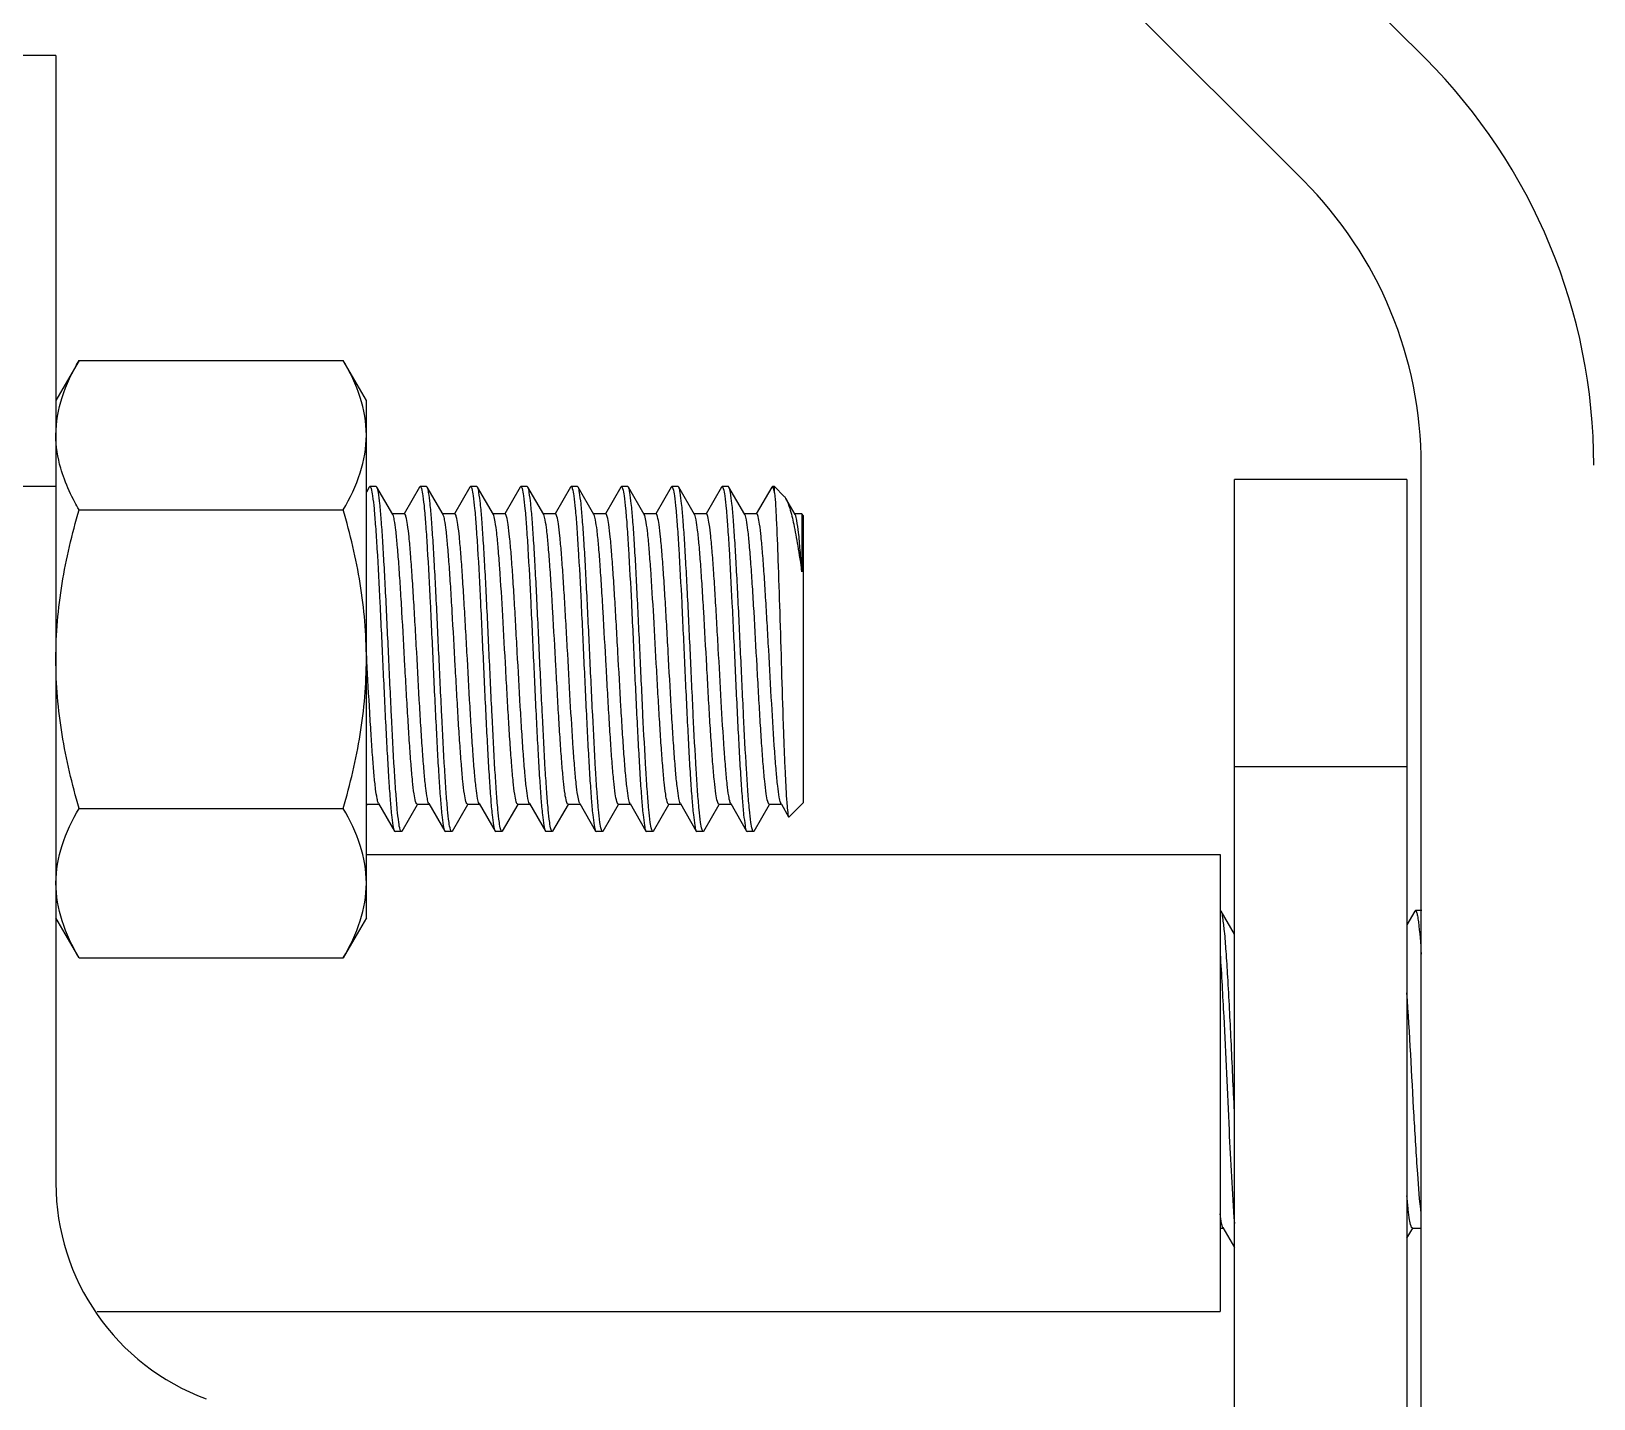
# Model space of a CAD drawing. Extents: x 27938 to 650306, y -92720 to 1524912.
# Drawn here: x 319955 to 320586, y 805428 to 805981 of the extents above; entities that cross this region are included whole.
import ezdxf

# ---------------------------------------------------------------- set-up
doc = ezdxf.new("R2010")
doc.units = 0
doc.header["$LTSCALE"] = 1000
doc.header["$MEASUREMENT"] = 0

msp = doc.modelspace()

# ---------------------------------------------------------------- linework, layer by layer
at = {"linetype": 'Continuous'}
for p, q in [((320221.87, 806265.75), (320518.08, 805969.55)), ((320468.79, 805920.26), (320172.58, 806216.47)), ((319964.66, 805970.8), (319894.97, 805970.8)), ((319964.66, 805970.8), (319964.66, 805515.11)), ((319974, 805847.55), (319964.66, 805831.38)), ((319974, 805847.55), (320080.78, 805847.55)), ((320090.12, 805831.38), (320080.78, 805847.55)), ((320090.12, 805622.34), (320090.12, 805831.38)), ((320516.42, 805311.59), (320516.42, 805805.27)), ((319964.66, 805796.56), (319894.97, 805796.56)), ((320091.3, 805796.34), (320090.12, 805794.29)), ((320091.3, 805796.34), (320091.56, 805796.56)), ((320094.1, 805796.56), (320091.56, 805796.56)), ((320094.1, 805796.56), (320091.56, 805796.56)), ((320091.56, 805796.56), (320091.6, 805796.55)), ((320094.36, 805796.34), (320094.1, 805796.56)), ((320100.78, 805785.26), (320094.36, 805796.34)), ((320111.63, 805796.34), (320105.4, 805785.59)), ((320111.63, 805796.34), (320111.89, 805796.56)), ((320114.43, 805796.56), (320111.89, 805796.56)), ((320114.43, 805796.56), (320111.89, 805796.56)), ((320111.89, 805796.56), (320111.93, 805796.55)), ((320114.69, 805796.34), (320114.43, 805796.56)), ((320121.11, 805785.26), (320114.69, 805796.34)), ((320131.96, 805796.34), (320125.73, 805785.59)), ((320131.96, 805796.34), (320132.22, 805796.56)), ((320134.76, 805796.56), (320132.22, 805796.56)), ((320134.76, 805796.56), (320132.22, 805796.56)), ((320132.22, 805796.56), (320132.26, 805796.55)), ((320135.02, 805796.34), (320134.76, 805796.56)), ((320141.44, 805785.26), (320135.02, 805796.34)), ((320152.29, 805796.34), (320146.06, 805785.59)), ((320152.29, 805796.34), (320152.55, 805796.56)), ((320155.09, 805796.56), (320152.55, 805796.56)), ((320155.09, 805796.56), (320152.55, 805796.56)), ((320152.55, 805796.56), (320152.59, 805796.55)), ((320155.35, 805796.34), (320155.09, 805796.56)), ((320161.77, 805785.26), (320155.35, 805796.34)), ((320172.62, 805796.34), (320166.39, 805785.59)), ((320172.62, 805796.34), (320172.88, 805796.56)), ((320175.42, 805796.56), (320172.88, 805796.56)), ((320175.42, 805796.56), (320172.88, 805796.56)), ((320172.88, 805796.56), (320172.91, 805796.55)), ((320175.68, 805796.34), (320175.42, 805796.56)), ((320182.1, 805785.26), (320175.68, 805796.34)), ((320192.94, 805796.34), (320186.72, 805785.59)), ((320192.94, 805796.34), (320193.2, 805796.56)), ((320195.74, 805796.56), (320193.2, 805796.56)), ((320195.74, 805796.56), (320193.2, 805796.56)), ((320193.2, 805796.56), (320193.24, 805796.55)), ((320196, 805796.34), (320195.74, 805796.56)), ((320202.42, 805785.26), (320196, 805796.34)), ((320213.27, 805796.34), (320207.04, 805785.59)), ((320213.27, 805796.34), (320213.53, 805796.56)), ((320216.07, 805796.56), (320213.53, 805796.56)), ((320216.07, 805796.56), (320213.53, 805796.56)), ((320213.53, 805796.56), (320213.57, 805796.55)), ((320216.33, 805796.34), (320216.07, 805796.56)), ((320222.75, 805785.26), (320216.33, 805796.34)), ((320233.6, 805796.34), (320227.37, 805785.59)), ((320233.6, 805796.34), (320233.86, 805796.56)), ((320236.4, 805796.56), (320233.86, 805796.56)), ((320236.4, 805796.56), (320233.86, 805796.56)), ((320233.86, 805796.56), (320233.9, 805796.55)), ((320236.66, 805796.34), (320236.4, 805796.56)), ((320243.08, 805785.26), (320236.66, 805796.34)), ((320253.93, 805796.34), (320247.7, 805785.59)), ((320254.19, 805796.56), (320253.93, 805796.34)), ((320255.06, 805796.56), (320254.19, 805796.56)), ((320259, 805792.62), (320255.06, 805796.56)), ((320255.06, 805794.01), (320255.06, 805796.56)), ((320440.92, 805042.46), (320440.92, 805799.46)), ((320510.62, 805799.46), (320440.92, 805799.46)), ((320510.62, 805799.46), (320510.62, 804730.79)), ((320263.41, 805785.26), (320259.66, 805791.73)), ((319974, 805787.21), (320080.78, 805787.21)), ((320105.52, 805785.52), (320100.63, 805785.52)), ((320125.85, 805785.52), (320120.96, 805785.52)), ((320146.18, 805785.52), (320141.29, 805785.52)), ((320141.59, 805784.93), (320141.44, 805785.26)), ((320166.5, 805785.52), (320161.61, 805785.52)), ((320186.83, 805785.52), (320181.94, 805785.52)), ((320207.16, 805785.52), (320202.27, 805785.52)), ((320202.61, 805784.83), (320202.42, 805785.26)), ((320227.49, 805785.52), (320222.6, 805785.52)), ((320247.82, 805785.52), (320242.93, 805785.52)), ((320266.1, 805785.52), (320263.25, 805785.52)), ((320266.68, 805784.94), (320266.1, 805785.52)), ((320266.1, 805785.52), (320266.1, 805762.06)), ((320266.68, 805784.94), (320266.68, 805668.78)), ((320090.27, 805726.87), (320090.12, 805729.7)), ((320090.31, 805726.14), (320090.27, 805726.87)), ((320510.62, 805683.3), (320440.92, 805683.3)), ((319974, 805666.52), (320080.78, 805666.52)), ((320090.12, 805667.6), (320090.43, 805668.14)), ((320090.31, 805668.2), (320095.2, 805668.2)), ((320095.05, 805668.47), (320101.47, 805657.39)), ((320104.53, 805657.39), (320110.75, 805668.14)), ((320110.64, 805668.2), (320115.53, 805668.2)), ((320115.38, 805668.47), (320121.8, 805657.39)), ((320124.86, 805657.39), (320131.08, 805668.14)), ((320130.97, 805668.2), (320135.86, 805668.2)), ((320135.7, 805668.47), (320142.12, 805657.39)), ((320145.18, 805657.39), (320151.41, 805668.14)), ((320151.3, 805668.2), (320156.19, 805668.2)), ((320156.03, 805668.47), (320162.45, 805657.39)), ((320165.51, 805657.39), (320171.74, 805668.14)), ((320171.62, 805668.2), (320176.51, 805668.2)), ((320176.36, 805668.47), (320182.78, 805657.39)), ((320185.84, 805657.39), (320192.07, 805668.14)), ((320191.95, 805668.2), (320196.84, 805668.2)), ((320196.69, 805668.47), (320203.11, 805657.39)), ((320206.17, 805657.39), (320212.39, 805668.14)), ((320212.28, 805668.2), (320217.17, 805668.2)), ((320217.02, 805668.47), (320223.44, 805657.39)), ((320226.5, 805657.39), (320232.72, 805668.14)), ((320232.61, 805668.2), (320237.5, 805668.2)), ((320237.34, 805668.47), (320237.16, 805668.88)), ((320237.34, 805668.47), (320243.76, 805657.39)), ((320246.82, 805657.39), (320253.05, 805668.14)), ((320252.94, 805668.2), (320257.83, 805668.2)), ((320257.67, 805668.47), (320257.57, 805668.67)), ((320257.67, 805668.47), (320257.83, 805668.2)), ((320257.83, 805668.2), (320260.77, 805663.12)), ((320266.68, 805668.78), (320260.95, 805663.06)), ((320101.47, 805657.39), (320101.73, 805657.17)), ((320104.27, 805657.17), (320101.73, 805657.17)), ((320104.27, 805657.17), (320101.73, 805657.17)), ((320104.27, 805657.17), (320104.23, 805657.17)), ((320104.53, 805657.39), (320104.27, 805657.17)), ((320121.8, 805657.39), (320122.06, 805657.17)), ((320124.6, 805657.17), (320122.06, 805657.17)), ((320124.6, 805657.17), (320122.06, 805657.17)), ((320124.6, 805657.17), (320124.56, 805657.17)), ((320124.86, 805657.39), (320124.6, 805657.17)), ((320142.12, 805657.39), (320142.38, 805657.17)), ((320144.92, 805657.17), (320142.38, 805657.17)), ((320144.92, 805657.17), (320142.38, 805657.17)), ((320144.92, 805657.17), (320144.89, 805657.17)), ((320145.18, 805657.39), (320144.92, 805657.17)), ((320162.45, 805657.39), (320162.71, 805657.17)), ((320165.25, 805657.17), (320162.71, 805657.17)), ((320165.25, 805657.17), (320162.71, 805657.17)), ((320165.25, 805657.17), (320165.21, 805657.17)), ((320165.51, 805657.39), (320165.25, 805657.17)), ((320182.78, 805657.39), (320183.04, 805657.17)), ((320185.58, 805657.17), (320183.04, 805657.17)), ((320185.58, 805657.17), (320183.04, 805657.17)), ((320185.58, 805657.17), (320185.54, 805657.17)), ((320185.84, 805657.39), (320185.58, 805657.17)), ((320203.11, 805657.39), (320203.37, 805657.17)), ((320205.91, 805657.17), (320203.37, 805657.17)), ((320205.91, 805657.17), (320203.37, 805657.17)), ((320205.91, 805657.17), (320205.87, 805657.17)), ((320206.17, 805657.39), (320205.91, 805657.17)), ((320223.44, 805657.39), (320223.7, 805657.17)), ((320226.24, 805657.17), (320223.7, 805657.17)), ((320226.24, 805657.17), (320223.7, 805657.17)), ((320226.24, 805657.17), (320226.2, 805657.17)), ((320226.5, 805657.39), (320226.24, 805657.17)), ((320243.76, 805657.39), (320244.02, 805657.17)), ((320246.56, 805657.17), (320244.02, 805657.17)), ((320246.56, 805657.17), (320244.02, 805657.17)), ((320246.56, 805657.17), (320246.53, 805657.17)), ((320246.82, 805657.39), (320246.56, 805657.17)), ((320260.77, 805663.12), (320260.95, 805663.06)), ((320090.12, 805647.87), (320435.11, 805647.87)), ((320435.11, 805647.87), (320435.11, 805463.18)), ((319974, 805606.17), (319964.66, 805622.34)), ((320090.12, 805622.34), (320080.78, 805606.17)), ((320435.57, 805625), (320435.31, 805625.22)), ((320440.92, 805615.76), (320435.57, 805625)), ((320513.82, 805625), (320510.62, 805619.48)), ((320513.82, 805625), (320514.08, 805625.22)), ((320516.62, 805625.22), (320514.08, 805625.22)), ((320516.62, 805625.22), (320514.08, 805625.22)), ((319974, 805606.17), (320080.78, 805606.17)), ((320435.11, 805496.87), (320436.56, 805496.87)), ((320436.25, 805497.13), (320440.92, 805489.07)), ((320510.62, 805492.79), (320512.98, 805496.87)), ((320512.82, 805496.87), (320516.42, 805496.87)), ((319981.35, 805463.18), (320435.11, 805463.18))]:
    msp.add_line(p, q, dxfattribs=at)
for centre, radius, start, end in [((320353.8, 805805.27), 232.32, 0, 45), ((320353.8, 805805.27), 162.62, 0, 45), ((320057.59, 805515.11), 162.62, 180, 249.68249), ((320057.59, 805515.11), 92.93, 180, 249.68249)]:
    msp.add_arc(centre, radius, start, end, dxfattribs=at)
for points, knots in [([(319964.66, 805817.38), (319964.66, 805822.53), (319966.59, 805833.19), (319971.27, 805842.82), (319974, 805847.55)], [0, 0, 0, 0, 0.485069, 1, 1, 1, 1]), ([(320090.12, 805817.38), (320090.12, 805822.53), (320088.19, 805833.19), (320083.52, 805842.82), (320080.78, 805847.55)], [0, 0, 0, 0, 0.485069, 1, 1, 1, 1]), ([(319968.07, 805799.59), (319967.53, 805801.04), (319965.61, 805806.78), (319964.66, 805812.87), (319964.66, 805817.38)], [0, 0, 0, 0, 0.255881, 1, 1, 1, 1]), ([(320080.78, 805787.21), (320083.52, 805791.94), (320088.19, 805801.57), (320090.12, 805812.23), (320090.12, 805817.38)], [0, 0, 0, 0, 0.514931, 1, 1, 1, 1]), ([(319974, 805787.21), (319973.41, 805788.22), (319971.19, 805792.22), (319969.26, 805796.39), (319968.07, 805799.59)], [0, 0, 0, 0, 0.255395, 1, 1, 1, 1]), ([(320091.6, 805796.55), (320091.64, 805796.54), (320091.89, 805796.36), (320091.96, 805796.05), (320092.04, 805795.81)], [0, 0, 0, 0, 0.14607, 1, 1, 1, 1]), ([(320103.8, 805657.91), (320103.49, 805658.87), (320103.09, 805661.61), (320102.52, 805666.71), (320101.97, 805673.82), (320101.14, 805686.52), (320100.19, 805705.17), (320099.09, 805729.05), (320098.14, 805749.34), (320097.34, 805764.61), (320096.78, 805774.44), (320096.19, 805782.68), (320095.68, 805789.12), (320095.06, 805793.42), (320094.74, 805795.69), (320094.36, 805796.33)], [0, 0, 0, 0, 0.02187, 0.059297, 0.111154, 0.175764, 0.334422, 0.514507, 0.692435, 0.773208, 0.844889, 0.905123, 0.951944, 0.983855, 1, 1, 1, 1]), ([(320111.93, 805796.55), (320111.97, 805796.54), (320112.21, 805796.36), (320112.29, 805796.06), (320112.36, 805795.82)], [0, 0, 0, 0, 0.146483, 1, 1, 1, 1]), ([(320124.12, 805657.91), (320123.82, 805658.88), (320123.42, 805661.61), (320122.85, 805666.72), (320122.3, 805673.83), (320121.47, 805686.53), (320120.52, 805705.18), (320119.41, 805729.06), (320118.47, 805749.34), (320117.67, 805764.61), (320117.1, 805774.44), (320116.52, 805782.68), (320116, 805789.12), (320115.39, 805793.42), (320115.07, 805795.69), (320114.69, 805796.33)], [0, 0, 0, 0, 0.02189, 0.059333, 0.111204, 0.175825, 0.334482, 0.514553, 0.692464, 0.773225, 0.844897, 0.905128, 0.951947, 0.983856, 1, 1, 1, 1]), ([(320132.26, 805796.55), (320132.3, 805796.54), (320132.53, 805796.37), (320132.61, 805796.07), (320132.68, 805795.84)], [0, 0, 0, 0, 0.14739, 1, 1, 1, 1]), ([(320144.45, 805657.9), (320144.15, 805658.87), (320143.75, 805661.6), (320143.18, 805666.7), (320142.63, 805673.8), (320141.8, 805686.5), (320140.85, 805705.15), (320139.74, 805729.04), (320138.8, 805749.33), (320138, 805764.6), (320137.43, 805774.43), (320136.85, 805782.68), (320136.33, 805789.12), (320135.72, 805793.41), (320135.39, 805795.69), (320135.02, 805796.33)], [0, 0, 0, 0, 0.021836, 0.059237, 0.111077, 0.175677, 0.334321, 0.514424, 0.692372, 0.773156, 0.844853, 0.905103, 0.951936, 0.983852, 1, 1, 1, 1]), ([(320152.59, 805796.55), (320152.63, 805796.54), (320152.87, 805796.36), (320152.94, 805796.05), (320153.02, 805795.82)], [0, 0, 0, 0, 0.146196, 1, 1, 1, 1]), ([(320164.79, 805657.89), (320164.48, 805658.85), (320164.08, 805661.57), (320163.51, 805666.66), (320162.96, 805673.75), (320162.13, 805686.45), (320161.18, 805705.1), (320160.07, 805728.99), (320159.13, 805749.29), (320158.33, 805764.58), (320157.76, 805774.42), (320157.18, 805782.67), (320156.66, 805789.11), (320156.04, 805793.41), (320155.72, 805795.69), (320155.35, 805796.33)], [0, 0, 0, 0, 0.021728, 0.059039, 0.110811, 0.175364, 0.333989, 0.514137, 0.692171, 0.773007, 0.844751, 0.905041, 0.951904, 0.983842, 1, 1, 1, 1]), ([(320172.91, 805796.55), (320172.96, 805796.54), (320173.2, 805796.36), (320173.27, 805796.05), (320173.35, 805795.81)], [0, 0, 0, 0, 0.146015, 1, 1, 1, 1]), ([(320185.11, 805657.91), (320184.8, 805658.88), (320184.4, 805661.61), (320183.83, 805666.71), (320183.28, 805673.82), (320182.46, 805686.53), (320181.5, 805705.17), (320180.4, 805729.06), (320179.45, 805749.34), (320178.66, 805764.61), (320178.09, 805774.44), (320177.5, 805782.68), (320176.99, 805789.12), (320176.37, 805793.42), (320176.05, 805795.69), (320175.68, 805796.33)], [0, 0, 0, 0, 0.021885, 0.059324, 0.11119, 0.175807, 0.334466, 0.514541, 0.692458, 0.773225, 0.8449, 0.90513, 0.951948, 0.983856, 1, 1, 1, 1]), ([(320193.24, 805796.55), (320193.28, 805796.54), (320193.52, 805796.36), (320193.6, 805796.06), (320193.67, 805795.83)], [0, 0, 0, 0, 0.146759, 1, 1, 1, 1]), ([(320205.44, 805657.91), (320205.13, 805658.87), (320204.73, 805661.61), (320204.16, 805666.71), (320203.61, 805673.82), (320202.78, 805686.52), (320201.83, 805705.17), (320200.72, 805729.06), (320199.78, 805749.34), (320198.98, 805764.61), (320198.42, 805774.44), (320197.83, 805782.68), (320197.32, 805789.12), (320196.7, 805793.42), (320196.38, 805795.69), (320196, 805796.33)], [0, 0, 0, 0, 0.021878, 0.059312, 0.111177, 0.175794, 0.334448, 0.514526, 0.692445, 0.773211, 0.844888, 0.905123, 0.951945, 0.983855, 1, 1, 1, 1]), ([(320213.57, 805796.55), (320213.61, 805796.54), (320213.85, 805796.36), (320213.93, 805796.06), (320214, 805795.83)], [0, 0, 0, 0, 0.146768, 1, 1, 1, 1]), ([(320225.77, 805657.9), (320225.46, 805658.85), (320225.06, 805661.58), (320224.49, 805666.67), (320223.94, 805673.77), (320223.12, 805686.47), (320222.16, 805705.12), (320221.06, 805729.01), (320220.11, 805749.31), (320219.31, 805764.58), (320218.74, 805774.42), (320218.16, 805782.67), (320217.64, 805789.11), (320217.03, 805793.41), (320216.71, 805795.69), (320216.33, 805796.33)], [0, 0, 0, 0, 0.021768, 0.059112, 0.11091, 0.17548, 0.33411, 0.514241, 0.692243, 0.773059, 0.844786, 0.905063, 0.951916, 0.983846, 1, 1, 1, 1]), ([(320233.9, 805796.55), (320233.94, 805796.54), (320234.18, 805796.36), (320234.26, 805796.05), (320234.33, 805795.82)], [0, 0, 0, 0, 0.146155, 1, 1, 1, 1]), ([(320246.1, 805657.9), (320245.79, 805658.85), (320245.39, 805661.58), (320244.82, 805666.67), (320244.27, 805673.77), (320243.44, 805686.47), (320242.49, 805705.12), (320241.38, 805729.01), (320240.44, 805749.31), (320239.64, 805764.58), (320239.07, 805774.42), (320238.49, 805782.67), (320237.97, 805789.11), (320237.36, 805793.41), (320237.03, 805795.69), (320236.66, 805796.33)], [0, 0, 0, 0, 0.021766, 0.059108, 0.110903, 0.175472, 0.334108, 0.51424, 0.692244, 0.773062, 0.844789, 0.905064, 0.951915, 0.983846, 1, 1, 1, 1]), ([(320254.44, 805796.35), (320254.4, 805796.41), (320254.34, 805796.5), (320254.23, 805796.56), (320254.19, 805796.56)], [0, 0, 0, 0, 0.595459, 1, 1, 1, 1]), ([(320255.06, 805794.01), (320255.02, 805794.29), (320254.86, 805795.08), (320254.71, 805795.9), (320254.44, 805796.35)], [0, 0, 0, 0, 0.346578, 1, 1, 1, 1]), ([(320092.04, 805795.81), (320092.34, 805794.85), (320092.74, 805792.11), (320093.31, 805787.01), (320093.86, 805779.9), (320094.69, 805767.19), (320095.64, 805748.55), (320096.75, 805724.67), (320097.69, 805704.38), (320098.49, 805689.11), (320099.06, 805679.28), (320099.64, 805671.04), (320100.16, 805664.61), (320100.77, 805660.31), (320101.09, 805658.04), (320101.47, 805657.39)], [0, 0, 0, 0, 0.021893, 0.059338, 0.11121, 0.175832, 0.33449, 0.514559, 0.692469, 0.77323, 0.844901, 0.90513, 0.951948, 0.983856, 1, 1, 1, 1]), ([(320112.36, 805795.82), (320112.67, 805794.86), (320113.07, 805792.13), (320113.64, 805787.03), (320114.19, 805779.93), (320115.01, 805767.22), (320115.97, 805748.58), (320117.07, 805724.69), (320118.02, 805704.4), (320118.81, 805689.13), (320119.38, 805679.29), (320119.97, 805671.05), (320120.48, 805664.61), (320121.1, 805660.31), (320121.42, 805658.04), (320121.8, 805657.39)], [0, 0, 0, 0, 0.021833, 0.05923, 0.111064, 0.175659, 0.33431, 0.514413, 0.692368, 0.773157, 0.844855, 0.905103, 0.951934, 0.983852, 1, 1, 1, 1]), ([(320132.68, 805795.84), (320132.99, 805794.88), (320133.39, 805792.16), (320133.96, 805787.08), (320134.51, 805779.99), (320135.34, 805767.29), (320136.29, 805748.64), (320137.4, 805724.75), (320138.34, 805704.44), (320139.14, 805689.16), (320139.71, 805679.32), (320140.29, 805671.06), (320140.81, 805664.62), (320141.43, 805660.31), (320141.75, 805658.04), (320142.12, 805657.39)], [0, 0, 0, 0, 0.021699, 0.058987, 0.110742, 0.175283, 0.333897, 0.514056, 0.692114, 0.772961, 0.844719, 0.905022, 0.951896, 0.98384, 1, 1, 1, 1]), ([(320153.02, 805795.82), (320153.33, 805794.85), (320153.73, 805792.12), (320154.3, 805787.02), (320154.85, 805779.91), (320155.67, 805767.2), (320156.62, 805748.56), (320157.73, 805724.67), (320158.67, 805704.39), (320159.47, 805689.12), (320160.04, 805679.29), (320160.62, 805671.05), (320161.14, 805664.61), (320161.75, 805660.31), (320162.08, 805658.04), (320162.45, 805657.39)], [0, 0, 0, 0, 0.021874, 0.059306, 0.111169, 0.175785, 0.334437, 0.514518, 0.69244, 0.773206, 0.844885, 0.905122, 0.951944, 0.983855, 1, 1, 1, 1]), ([(320173.35, 805795.81), (320173.66, 805794.85), (320174.06, 805792.11), (320174.63, 805787.01), (320175.18, 805779.9), (320176, 805767.19), (320176.95, 805748.55), (320178.06, 805724.66), (320179, 805704.38), (320179.8, 805689.11), (320180.37, 805679.28), (320180.95, 805671.04), (320181.47, 805664.61), (320182.08, 805660.31), (320182.41, 805658.04), (320182.78, 805657.39)], [0, 0, 0, 0, 0.021902, 0.059353, 0.11123, 0.175855, 0.334516, 0.514581, 0.692484, 0.773243, 0.844911, 0.905136, 0.951951, 0.983857, 1, 1, 1, 1]), ([(320193.67, 805795.83), (320193.98, 805794.87), (320194.38, 805792.14), (320194.95, 805787.05), (320195.5, 805779.95), (320196.32, 805767.24), (320197.28, 805748.6), (320198.38, 805724.71), (320199.33, 805704.41), (320200.13, 805689.14), (320200.69, 805679.3), (320201.28, 805671.05), (320201.8, 805664.61), (320202.41, 805660.31), (320202.73, 805658.04), (320203.11, 805657.39)], [0, 0, 0, 0, 0.021792, 0.059156, 0.110966, 0.175545, 0.334187, 0.514308, 0.692293, 0.7731, 0.844815, 0.905079, 0.951923, 0.983848, 1, 1, 1, 1]), ([(320214, 805795.83), (320214.31, 805794.87), (320214.71, 805792.14), (320215.28, 805787.05), (320215.83, 805779.95), (320216.65, 805767.24), (320217.61, 805748.6), (320218.71, 805724.71), (320219.66, 805704.41), (320220.45, 805689.14), (320221.02, 805679.3), (320221.61, 805671.05), (320222.12, 805664.61), (320222.74, 805660.31), (320223.06, 805658.04), (320223.44, 805657.39)], [0, 0, 0, 0, 0.021791, 0.059155, 0.110967, 0.175548, 0.334182, 0.514304, 0.692288, 0.773093, 0.844809, 0.905077, 0.951923, 0.983848, 1, 1, 1, 1]), ([(320234.33, 805795.82), (320234.64, 805794.85), (320235.04, 805792.12), (320235.61, 805787.01), (320236.16, 805779.91), (320236.98, 805767.2), (320237.94, 805748.56), (320239.04, 805724.67), (320239.99, 805704.38), (320240.78, 805689.12), (320241.35, 805679.29), (320241.94, 805671.05), (320242.45, 805664.61), (320243.07, 805660.31), (320243.39, 805658.04), (320243.76, 805657.39)], [0, 0, 0, 0, 0.02188, 0.059316, 0.111182, 0.1758, 0.334454, 0.51453, 0.692448, 0.773213, 0.844889, 0.905123, 0.951945, 0.983855, 1, 1, 1, 1]), ([(320255.06, 805794.01), (320255.41, 805790.54), (320255.87, 805781.49), (320256.53, 805765.41), (320257.17, 805745.12), (320257.85, 805722.96), (320258.42, 805704.48), (320258.91, 805690.76), (320259.26, 805682.02), (320259.64, 805674.76), (320259.92, 805669.15), (320260.37, 805665.53), (320260.48, 805663.62), (320260.77, 805663.12)], [0, 0, 0, 0, 0.079873, 0.207357, 0.368394, 0.544526, 0.714953, 0.791458, 0.858883, 0.915067, 0.958179, 0.986787, 1, 1, 1, 1]), ([(320259.66, 805791.72), (320260.37, 805790.5), (320261.51, 805787.03), (320263.02, 805780.66), (320264.57, 805772.05), (320265.57, 805765.6), (320266.1, 805762.06)], [0, 0, 0, 0, 0.139011, 0.356589, 0.647179, 1, 1, 1, 1]), ([(319964.66, 805726.86), (319964.66, 805737.06), (319966.45, 805757.5), (319971.17, 805777.4), (319974, 805787.21)], [0, 0, 0, 0, 0.499896, 1, 1, 1, 1]), ([(320090.12, 805726.86), (320090.12, 805737.06), (320088.33, 805757.5), (320083.61, 805777.4), (320080.78, 805787.21)], [0, 0, 0, 0, 0.499896, 1, 1, 1, 1]), ([(320110.64, 805668.2), (320110.5, 805668.2), (320110.21, 805668.62), (320109.81, 805669.96), (320109.27, 805673.07), (320108.71, 805678.09), (320108.11, 805684.92), (320107.52, 805693.24), (320106.92, 805702.79), (320106.31, 805713.2), (320105.51, 805727.72), (320104.72, 805742.11), (320103.9, 805755.84), (320103.3, 805764.82), (320102.69, 805772.42), (320102.14, 805778.4), (320101.52, 805782.47), (320101.15, 805784.62), (320100.78, 805785.26)], [0, 0, 0, 0, 0.003456, 0.010692, 0.037889, 0.081613, 0.140406, 0.212192, 0.2944, 0.384075, 0.477989, 0.664972, 0.751304, 0.828651, 0.894236, 0.945722, 0.981321, 1, 1, 1, 1]), ([(320115.38, 805668.47), (320115.01, 805669.1), (320114.64, 805671.26), (320114.02, 805675.32), (320113.47, 805681.31), (320112.86, 805688.91), (320112.26, 805697.89), (320111.44, 805711.62), (320110.65, 805726.01), (320109.85, 805740.53), (320109.24, 805750.94), (320108.64, 805760.48), (320108.05, 805768.81), (320107.45, 805775.64), (320106.89, 805780.65), (320106.35, 805783.76), (320105.95, 805785.11), (320105.66, 805785.52), (320105.52, 805785.52)], [0, 0, 0, 0, 0.01868, 0.054278, 0.105764, 0.171348, 0.248694, 0.335027, 0.52201, 0.615925, 0.705601, 0.787809, 0.859593, 0.918386, 0.962109, 0.989306, 0.996546, 1, 1, 1, 1]), ([(320130.97, 805668.2), (320130.83, 805668.2), (320130.54, 805668.62), (320130.13, 805669.96), (320129.59, 805673.07), (320129.04, 805678.09), (320128.44, 805684.92), (320127.85, 805693.24), (320127.24, 805702.79), (320126.64, 805713.2), (320125.84, 805727.72), (320125.05, 805742.11), (320124.22, 805755.84), (320123.63, 805764.82), (320123.02, 805772.42), (320122.47, 805778.4), (320121.85, 805782.47), (320121.48, 805784.62), (320121.11, 805785.26)], [0, 0, 0, 0, 0.003456, 0.010693, 0.037891, 0.081614, 0.140408, 0.212192, 0.2944, 0.384075, 0.47799, 0.664974, 0.751306, 0.828653, 0.894237, 0.945723, 0.981321, 1, 1, 1, 1]), ([(320135.7, 805668.47), (320135.34, 805669.1), (320134.97, 805671.26), (320134.35, 805675.32), (320133.79, 805681.31), (320133.19, 805688.91), (320132.59, 805697.89), (320131.76, 805711.62), (320130.98, 805726.01), (320130.17, 805740.53), (320129.57, 805750.94), (320128.97, 805760.48), (320128.37, 805768.81), (320127.78, 805775.64), (320127.22, 805780.65), (320126.68, 805783.76), (320126.28, 805785.11), (320125.98, 805785.52), (320125.85, 805785.52)], [0, 0, 0, 0, 0.018679, 0.054277, 0.105763, 0.171348, 0.248694, 0.335027, 0.52201, 0.615925, 0.7056, 0.787807, 0.859593, 0.918386, 0.96211, 0.989308, 0.996544, 1, 1, 1, 1]), ([(320151.3, 805668.2), (320151.16, 805668.2), (320150.87, 805668.6), (320150.48, 805669.91), (320149.94, 805672.92), (320149.4, 805677.79), (320148.81, 805684.43), (320148.22, 805692.53), (320147.63, 805701.84), (320147.04, 805712.02), (320146.24, 805726.3), (320145.3, 805743.58), (320144.32, 805759.87), (320143.47, 805771.01), (320142.91, 805777.26), (320142.32, 805781.72), (320141.91, 805784.1), (320141.59, 805784.93)], [0, 0, 0, 0, 0.003387, 0.010439, 0.0369, 0.079457, 0.136743, 0.2068, 0.287199, 0.375139, 0.467553, 0.652855, 0.817457, 0.884687, 0.938635, 0.97747, 1, 1, 1, 1]), ([(320156.03, 805668.47), (320155.66, 805669.1), (320155.29, 805671.26), (320154.67, 805675.32), (320154.12, 805681.31), (320153.52, 805688.91), (320152.92, 805697.89), (320152.09, 805711.62), (320151.31, 805726.01), (320150.5, 805740.53), (320149.9, 805750.94), (320149.3, 805760.48), (320148.7, 805768.81), (320148.1, 805775.64), (320147.55, 805780.65), (320147.01, 805783.76), (320146.61, 805785.11), (320146.31, 805785.52), (320146.18, 805785.52)], [0, 0, 0, 0, 0.01868, 0.054279, 0.105765, 0.17135, 0.248697, 0.335029, 0.522011, 0.615926, 0.705601, 0.787809, 0.859595, 0.918388, 0.962111, 0.989308, 0.996545, 1, 1, 1, 1]), ([(320171.62, 805668.2), (320171.49, 805668.2), (320171.19, 805668.62), (320170.79, 805669.96), (320170.25, 805673.07), (320169.7, 805678.09), (320169.1, 805684.92), (320168.5, 805693.24), (320167.9, 805702.79), (320167.3, 805713.2), (320166.49, 805727.72), (320165.71, 805742.11), (320164.88, 805755.84), (320164.28, 805764.82), (320163.68, 805772.42), (320163.13, 805778.4), (320162.5, 805782.47), (320162.14, 805784.62), (320161.77, 805785.26)], [0, 0, 0, 0, 0.003455, 0.010692, 0.037889, 0.081612, 0.140406, 0.212191, 0.294399, 0.384075, 0.477989, 0.664972, 0.751304, 0.82865, 0.894235, 0.945722, 0.981321, 1, 1, 1, 1]), ([(320176.14, 805668.98), (320175.84, 805669.87), (320175.42, 805672.36), (320174.84, 805676.97), (320174.28, 805683.31), (320173.44, 805694.52), (320172.47, 805710.8), (320171.53, 805728.01), (320170.74, 805742.19), (320170.15, 805752.28), (320169.56, 805761.49), (320168.97, 805769.5), (320168.39, 805776.06), (320167.85, 805780.86), (320167.32, 805783.84), (320166.93, 805785.13), (320166.64, 805785.52), (320166.5, 805785.52)], [0, 0, 0, 0, 0.024104, 0.064245, 0.119183, 0.187069, 0.352029, 0.536643, 0.62845, 0.715691, 0.795361, 0.864724, 0.921406, 0.963495, 0.989662, 0.996639, 1, 1, 1, 1]), ([(320191.95, 805668.2), (320191.82, 805668.2), (320191.52, 805668.62), (320191.12, 805669.96), (320190.58, 805673.07), (320190.02, 805678.09), (320189.43, 805684.92), (320188.83, 805693.24), (320188.23, 805702.79), (320187.63, 805713.2), (320186.82, 805727.72), (320186.03, 805742.11), (320185.21, 805755.84), (320184.61, 805764.82), (320184.01, 805772.42), (320183.45, 805778.4), (320182.83, 805782.47), (320182.46, 805784.62), (320182.1, 805785.26)], [0, 0, 0, 0, 0.003456, 0.010693, 0.037891, 0.081614, 0.140408, 0.212193, 0.2944, 0.384075, 0.47799, 0.664974, 0.751306, 0.828653, 0.894237, 0.945723, 0.981321, 1, 1, 1, 1]), ([(320196.69, 805668.47), (320196.32, 805669.1), (320195.95, 805671.26), (320195.33, 805675.32), (320194.78, 805681.31), (320194.17, 805688.91), (320193.58, 805697.89), (320192.75, 805711.62), (320191.96, 805726.01), (320191.16, 805740.53), (320190.55, 805750.94), (320189.95, 805760.48), (320189.36, 805768.81), (320188.76, 805775.64), (320188.21, 805780.65), (320187.66, 805783.76), (320187.26, 805785.11), (320186.97, 805785.52), (320186.83, 805785.52)], [0, 0, 0, 0, 0.018679, 0.054277, 0.105763, 0.171347, 0.248694, 0.335027, 0.52201, 0.615925, 0.7056, 0.787807, 0.859592, 0.918386, 0.962109, 0.989307, 0.996544, 1, 1, 1, 1]), ([(320212.28, 805668.2), (320212.15, 805668.2), (320211.86, 805668.6), (320211.46, 805669.9), (320210.93, 805672.89), (320210.39, 805677.73), (320209.8, 805684.32), (320209.22, 805692.37), (320208.63, 805701.63), (320208.03, 805711.76), (320207.24, 805725.99), (320206.3, 805743.23), (320205.33, 805759.52), (320204.48, 805770.7), (320203.92, 805776.99), (320203.34, 805781.53), (320202.92, 805783.98), (320202.61, 805784.83)], [0, 0, 0, 0, 0.003373, 0.010385, 0.036689, 0.078996, 0.13596, 0.205646, 0.285655, 0.373222, 0.465313, 0.650248, 0.815042, 0.882623, 0.937099, 0.976631, 1, 1, 1, 1]), ([(320217.02, 805668.47), (320216.65, 805669.1), (320216.28, 805671.26), (320215.66, 805675.32), (320215.11, 805681.31), (320214.5, 805688.91), (320213.9, 805697.89), (320213.08, 805711.62), (320212.29, 805726.01), (320211.49, 805740.53), (320210.88, 805750.94), (320210.28, 805760.48), (320209.69, 805768.81), (320209.09, 805775.64), (320208.53, 805780.65), (320207.99, 805783.76), (320207.59, 805785.11), (320207.3, 805785.52), (320207.16, 805785.52)], [0, 0, 0, 0, 0.01868, 0.054279, 0.105765, 0.17135, 0.248697, 0.335029, 0.522011, 0.615925, 0.705601, 0.787809, 0.859595, 0.918388, 0.962111, 0.989308, 0.996545, 1, 1, 1, 1]), ([(320232.61, 805668.2), (320232.47, 805668.2), (320232.18, 805668.62), (320231.77, 805669.96), (320231.23, 805673.07), (320230.68, 805678.09), (320230.08, 805684.92), (320229.49, 805693.24), (320228.88, 805702.79), (320228.28, 805713.2), (320227.48, 805727.72), (320226.69, 805742.11), (320225.86, 805755.84), (320225.27, 805764.82), (320224.66, 805772.42), (320224.11, 805778.4), (320223.49, 805782.47), (320223.12, 805784.62), (320222.75, 805785.26)], [0, 0, 0, 0, 0.003455, 0.010692, 0.037889, 0.081612, 0.140405, 0.212191, 0.294399, 0.384075, 0.477989, 0.664971, 0.751303, 0.82865, 0.894235, 0.945721, 0.98132, 1, 1, 1, 1]), ([(320237.16, 805668.88), (320236.85, 805669.74), (320236.43, 805672.17), (320235.85, 805676.7), (320235.29, 805682.99), (320234.44, 805694.17), (320233.47, 805710.45), (320232.53, 805727.7), (320231.73, 805741.93), (320231.14, 805752.07), (320230.55, 805761.34), (320229.97, 805769.39), (320229.38, 805775.99), (320228.84, 805780.83), (320228.3, 805783.83), (320227.91, 805785.13), (320227.62, 805785.52), (320227.49, 805785.52)], [0, 0, 0, 0, 0.023269, 0.062718, 0.117132, 0.184671, 0.349442, 0.534421, 0.62655, 0.714161, 0.794217, 0.863947, 0.920949, 0.963286, 0.989608, 0.996625, 1, 1, 1, 1]), ([(320252.94, 805668.2), (320252.8, 805668.2), (320252.5, 805668.62), (320252.1, 805669.96), (320251.56, 805673.07), (320251.01, 805678.09), (320250.41, 805684.92), (320249.82, 805693.24), (320249.21, 805702.79), (320248.61, 805713.2), (320247.8, 805727.72), (320247.02, 805742.11), (320246.19, 805755.84), (320245.6, 805764.82), (320244.99, 805772.42), (320244.44, 805778.4), (320243.82, 805782.47), (320243.45, 805784.62), (320243.08, 805785.26)], [0, 0, 0, 0, 0.003455, 0.010693, 0.037891, 0.081614, 0.140407, 0.212192, 0.2944, 0.384075, 0.47799, 0.664974, 0.751306, 0.828653, 0.894237, 0.945723, 0.981321, 1, 1, 1, 1]), ([(320257.57, 805668.67), (320257.24, 805669.43), (320256.84, 805671.74), (320256.24, 805676.07), (320255.68, 805682.22), (320254.83, 805693.31), (320253.85, 805709.61), (320252.9, 805726.94), (320252.1, 805741.3), (320251.5, 805751.57), (320250.9, 805760.95), (320250.32, 805769.13), (320249.72, 805775.84), (320249.18, 805780.75), (320248.64, 805783.8), (320248.24, 805785.12), (320247.95, 805785.52), (320247.82, 805785.52)], [0, 0, 0, 0, 0.021222, 0.058965, 0.112084, 0.178762, 0.343059, 0.528931, 0.621852, 0.710377, 0.791385, 0.862024, 0.919818, 0.962768, 0.989477, 0.996588, 1, 1, 1, 1]), ([(320266.1, 805762.06), (320265.89, 805765.04), (320265.49, 805770.36), (320264.9, 805777.32), (320264.21, 805782.03), (320263.83, 805784.54), (320263.41, 805785.26)], [0, 0, 0, 0, 0.382915, 0.68479, 0.89301, 1, 1, 1, 1]), ([(319974, 805666.52), (319971.17, 805676.32), (319966.45, 805696.23), (319964.66, 805716.66), (319964.66, 805726.86)], [0, 0, 0, 0, 0.500104, 1, 1, 1, 1]), ([(320080.78, 805666.52), (320083.61, 805676.32), (320088.33, 805696.23), (320090.12, 805716.66), (320090.12, 805726.86)], [0, 0, 0, 0, 0.500104, 1, 1, 1, 1]), ([(320095.05, 805668.47), (320094.7, 805669.07), (320094.34, 805671.08), (320093.75, 805674.88), (320093.21, 805680.47), (320092.63, 805687.57), (320092.06, 805696), (320091.26, 805708.99), (320090.7, 805719.16), (320090.31, 805726.14)], [0, 0, 0, 0, 0.035817, 0.103405, 0.201006, 0.325505, 0.472815, 0.638061, 1, 1, 1, 1]), ([(319964.66, 805636.35), (319964.66, 805641.5), (319966.59, 805652.16), (319971.27, 805661.78), (319974, 805666.52)], [0, 0, 0, 0, 0.485069, 1, 1, 1, 1]), ([(320090.12, 805636.35), (320090.12, 805641.5), (320088.19, 805652.16), (320083.52, 805661.78), (320080.78, 805666.52)], [0, 0, 0, 0, 0.485069, 1, 1, 1, 1]), ([(320090.31, 805668.2), (320090.28, 805668.2), (320090.2, 805668.23), (320090.15, 805668.28), (320090.12, 805668.31)], [0, 0, 0, 0, 0.445368, 1, 1, 1, 1]), ([(320104.23, 805657.17), (320104.19, 805657.18), (320103.95, 805657.37), (320103.87, 805657.67), (320103.8, 805657.91)], [0, 0, 0, 0, 0.146229, 1, 1, 1, 1]), ([(320124.56, 805657.17), (320124.52, 805657.18), (320124.27, 805657.37), (320124.2, 805657.67), (320124.12, 805657.91)], [0, 0, 0, 0, 0.146092, 1, 1, 1, 1]), ([(320144.89, 805657.17), (320144.84, 805657.18), (320144.6, 805657.37), (320144.53, 805657.67), (320144.45, 805657.9)], [0, 0, 0, 0, 0.146465, 1, 1, 1, 1]), ([(320165.21, 805657.17), (320165.17, 805657.18), (320164.94, 805657.36), (320164.86, 805657.66), (320164.79, 805657.89)], [0, 0, 0, 0, 0.147196, 1, 1, 1, 1]), ([(320185.54, 805657.17), (320185.5, 805657.18), (320185.26, 805657.37), (320185.18, 805657.67), (320185.11, 805657.91)], [0, 0, 0, 0, 0.146127, 1, 1, 1, 1]), ([(320205.87, 805657.17), (320205.83, 805657.18), (320205.59, 805657.37), (320205.51, 805657.67), (320205.44, 805657.91)], [0, 0, 0, 0, 0.146169, 1, 1, 1, 1]), ([(320226.2, 805657.17), (320226.16, 805657.18), (320225.92, 805657.36), (320225.84, 805657.66), (320225.77, 805657.9)], [0, 0, 0, 0, 0.146926, 1, 1, 1, 1]), ([(320246.53, 805657.17), (320246.48, 805657.18), (320246.25, 805657.36), (320246.17, 805657.66), (320246.1, 805657.9)], [0, 0, 0, 0, 0.146938, 1, 1, 1, 1]), ([(319974, 805606.17), (319971.27, 805610.91), (319966.59, 805620.53), (319964.66, 805631.19), (319964.66, 805636.35)], [0, 0, 0, 0, 0.514931, 1, 1, 1, 1]), ([(320080.78, 805606.17), (320083.52, 805610.91), (320088.19, 805620.53), (320090.12, 805631.19), (320090.12, 805636.35)], [0, 0, 0, 0, 0.514931, 1, 1, 1, 1]), ([(320440.92, 805544.12), (320440.47, 805553.65), (320439.64, 805571.75), (320438.59, 805593.33), (320437.63, 805608.03), (320437.07, 805616.06), (320436.34, 805621.39), (320436.02, 805624.21), (320435.57, 805625)], [0, 0, 0, 0, 0.352979, 0.670269, 0.798336, 0.89849, 0.966549, 1, 1, 1, 1]), ([(320514.08, 805625.22), (320514.14, 805625.22), (320514.29, 805625.11), (320514.36, 805624.96), (320514.4, 805624.87)], [0, 0, 0, 0, 0.372755, 1, 1, 1, 1]), ([(320514.4, 805624.87), (320514.45, 805624.77), (320514.65, 805624.22), (320514.77, 805623.65), (320514.86, 805623.18)], [0, 0, 0, 0, 0.179445, 1, 1, 1, 1]), ([(320514.86, 805623.18), (320515.02, 805622.35), (320515.76, 805617.2), (320516.12, 805612), (320516.42, 805607.66)], [0, 0, 0, 0, 0.162909, 1, 1, 1, 1]), ([(320435.11, 805607.67), (320435.7, 805599.26), (320436.95, 805575.54), (320438.6, 805539.25), (320439.92, 805511.37), (320440.92, 805498.84)], [0, 0, 0, 0, 0.231876, 0.654001, 1, 1, 1, 1]), ([(320516.42, 805502.62), (320515.74, 805508.01), (320514.77, 805521.26), (320512.96, 805551.05), (320511.78, 805575.46), (320510.62, 805591.99)], [0, 0, 0, 0, 0.181921, 0.444719, 1, 1, 1, 1]), ([(320512.82, 805496.87), (320512.49, 805496.87), (320512.08, 805498.46), (320511.6, 805500.62), (320511.09, 805504.94), (320510.78, 805508.14), (320510.62, 805510.01)], [0, 0, 0, 0, 0.07557, 0.268534, 0.579327, 1, 1, 1, 1]), ([(320435.92, 805498.01), (320435.84, 805498.28), (320435.48, 805499.8), (320435.27, 805501.36), (320435.11, 805502.63)], [0, 0, 0, 0, 0.181659, 1, 1, 1, 1]), ([(320436.25, 805497.13), (320436.18, 805497.25), (320436.06, 805497.54), (320435.97, 805497.83), (320435.92, 805498.01)], [0, 0, 0, 0, 0.424647, 1, 1, 1, 1])]:
    msp.add_open_spline(points, degree=3, knots=knots, dxfattribs=at)
for points in [[(320259, 805792.62), (320259.26, 805792.36), (320259.47, 805792.05), (320259.66, 805791.72)], [(320176.36, 805668.47), (320176.27, 805668.63), (320176.2, 805668.8), (320176.14, 805668.98)]]:
    msp.add_open_spline(points, degree=3, dxfattribs=at)

doc.saveas('drawing.dxf')
